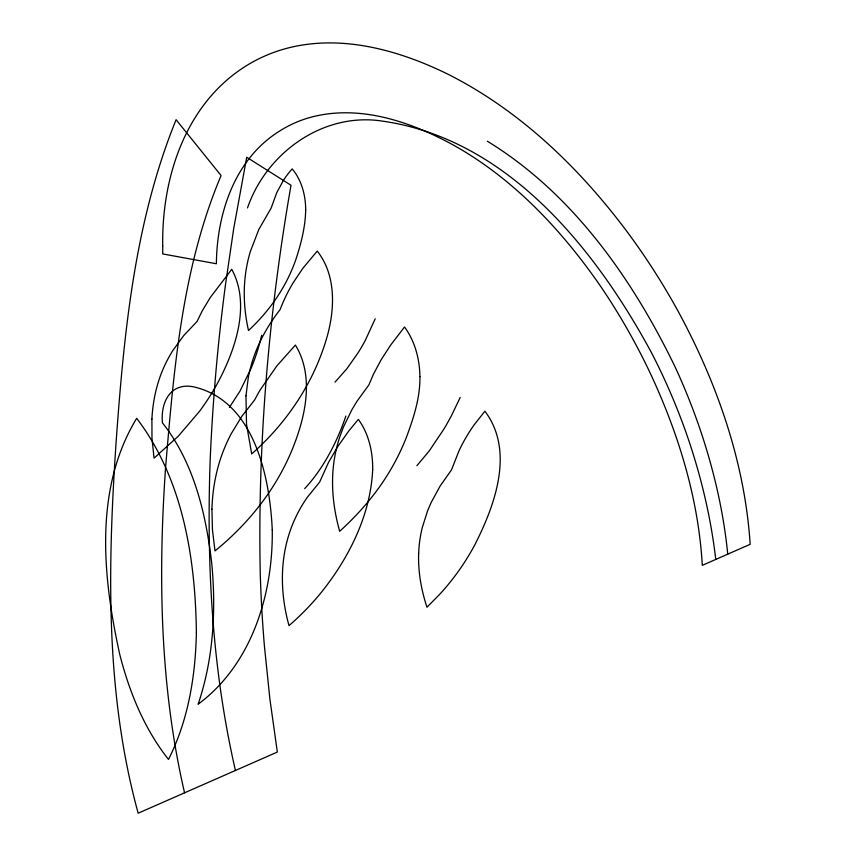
<?xml version="1.0" encoding="UTF-8"?>
<svg xmlns="http://www.w3.org/2000/svg" width="856" height="856" viewBox="0 0 856 856"><rect width="100%" height="100%" fill="white"/><g stroke="black" fill="none" stroke-linecap="round" stroke-linejoin="round"><path stroke-width="1.28" d="M261.679 335.263L260.513 340.046A229.098 220.666 8.7 0 1 251.043 368.487L240.055 390.999L229.355 407.477M375.195 318.796L365.202 340.581A216.589 208.607 8.7 0 1 357.787 353.25L346.776 368.85L334.996 382.161M247.512 207.89C266.451 152.689 323.515 111.665 382.9 121.188C507.169 139.068 595.038 248.304 651.213 352.19A659.987 635.676 8.7 0 1 688.278 439.01C701.513 478.076 711.015 518.436 715.755 559.428M460.186 397.473L451.444 415.684A297.984 287.006 8.7 0 1 443.729 429.348L429.284 450.855L416.893 465.718M304.672 488.658C319.887 472.212 331.251 452.524 339.907 431.938A255.987 246.549 8.7 0 0 345.867 416.059M487.321 141.197C572.418 193.274 632.349 278.542 675.117 366.967A668.247 643.626 8.7 0 1 702.487 436.539C714.867 474.748 723.834 514.156 727.728 554.164M235.432 770.464C212.149 669.403 206.564 565.046 210.105 461.651A2141.798 2062.896 8.7 0 1 225.46 284.845L233.677 228.798L246.721 157.258L291.008 185.26C268.581 313.831 257.474 444.713 260.288 575.232A1467.002 1412.967 8.7 0 0 264.408 646.002L269.865 698.817L277.333 752.06L138.169 813.2C105.063 692.911 107.792 566.597 116.031 443.205C123.895 333.84 134.424 222.218 176.09 119.722L221.083 175.555C182.2 267.543 173.918 368.658 165.615 467.13C158.007 575.831 159.869 686.245 184.554 792.817M162.726 246.079L162.726 253.932L216.386 263.755C216.878 213.465 234.715 158.959 279.452 131.161A113.998 109.793 8.7 0 1 306.972 118.363C356.299 103.394 408.569 120.749 452.139 144.386C512.947 177.952 561.568 229.825 600.741 286.493A669.478 644.814 8.7 0 1 651.106 375.014C678.851 434.837 698.528 499.23 702.295 565.345L750.177 544.309C744.806 462.005 716.868 382.482 677.652 310.418A706.714 680.681 8.7 0 0 626.678 231.152C579.009 167.498 519.956 110.659 448.533 74.493C396.403 48.781 334.578 32.079 277.515 51.103A149.008 143.519 8.7 0 0 242.89 67.956C184.575 106.422 161.57 179.097 162.726 246.079M211.935 509.127L212.438 529.714L214.984 550.911C245.544 526.14 271.309 495.036 287.948 459.265A245.886 236.823 8.7 0 0 298.091 433.543C307.486 405.327 311.755 371.611 295.395 345.064L276.97 365.769L260.363 389.651A203.535 196.035 8.7 0 0 254.692 399.87L241.852 416.294L231.377 433.457A174.849 168.407 8.7 0 0 219.949 460.549C214.984 476.268 212.406 492.671 211.935 509.127M418.648 553.5C418.028 571.733 421.238 589.934 426.962 607.204L439.481 594.546A254.425 245.051 8.7 0 0 474.395 545.647C494.693 505.907 515.066 451.358 484.924 411.212L474.181 424.779A180.102 173.468 8.7 0 0 459.062 450.673L451.508 469.848L440.102 486.069L431.146 502.526L427.583 510.85L422.243 527.703A138.351 133.258 8.7 0 0 418.648 553.5M272.262 529.896C273.118 594.364 251.782 664.459 198.121 704.231C213.486 658.97 216.204 610.232 211.7 562.906C205.922 513.654 193.841 462.433 162.415 422.832C160.393 401.507 171.286 380.631 196.313 387.5C254.949 403.09 269.833 477.787 272.262 529.896M419.911 376.587C420.264 397.569 413.63 417.835 406.429 437.277A246.036 236.973 8.7 0 1 386.762 476.096C373.794 496.619 357.669 515.023 339.682 531.287C333.466 509.192 330.791 485.919 333.776 463.075A153.556 147.906 8.7 0 1 340.11 435.907L343.416 427.101L351.816 409.853L356.909 401.4L368.915 384.836L373.494 374.115L381.188 359.691L390.593 345.171L404.524 327.003C414.978 341.255 419.675 359.071 419.911 376.587M305.678 209.774C305.41 227.065 300.98 244.056 295.577 260.385A180.83 174.164 8.7 0 1 280.383 291.992C271.598 306.223 260.748 319.127 248.508 330.502C244.367 312.322 243.093 293.447 245.405 274.915A157.59 151.79 8.7 0 1 250.209 251.921L258.769 229.59L271.159 208.051L276.798 192.557L283.422 180.338A91.164 87.804 8.7 0 1 292.206 168.91C301.654 180.242 305.645 195.221 305.678 209.774M151.908 418.926L151.983 438.133L154.037 458.153L178.144 436.325L199.213 411.715A249.909 240.707 8.7 0 0 227.739 361.906C239.819 333.198 247.416 298.177 231.751 269.308L210.309 297.46L202.284 310.792L197.041 321.481L183.74 335.552L172.848 350.511A141.732 136.511 8.7 0 0 160.864 374.575C155.567 388.774 152.71 403.807 151.908 418.926M196.377 632.488C195.521 675.994 188.299 720.303 168.493 759.443C144.268 728.809 129.299 691.894 119.722 654.305C102.731 577.158 93.753 488.904 136.682 418.317C182.81 478.836 195.457 558.198 196.377 632.488M372.692 469.409C370.648 514.873 349.12 557.695 321.054 592.705A278.981 268.698 8.7 0 1 289.007 625.629C280.372 594.663 279.58 560.98 290.312 530.41A145.006 139.667 8.7 0 1 307.432 497.143L319.63 482.089L328.608 462.229L337.885 446.383L348.927 430.782L358.332 419.376C368.84 433.725 372.852 451.85 372.692 469.409M245.972 395.868L246.507 424.244L251.696 453.915C280.051 428.877 303.206 397.762 317.897 362.837A249.342 240.161 8.7 0 0 326.618 338.377C334.953 309.936 336.547 275.579 317.244 251.086L302.821 268.345L293.127 282.812A177.813 171.264 8.7 0 0 280.126 309.572C270.229 322.284 261.872 336.226 255.923 351.217A157.964 152.143 8.7 0 0 248.294 377.624L245.972 395.868"/></g></svg>
